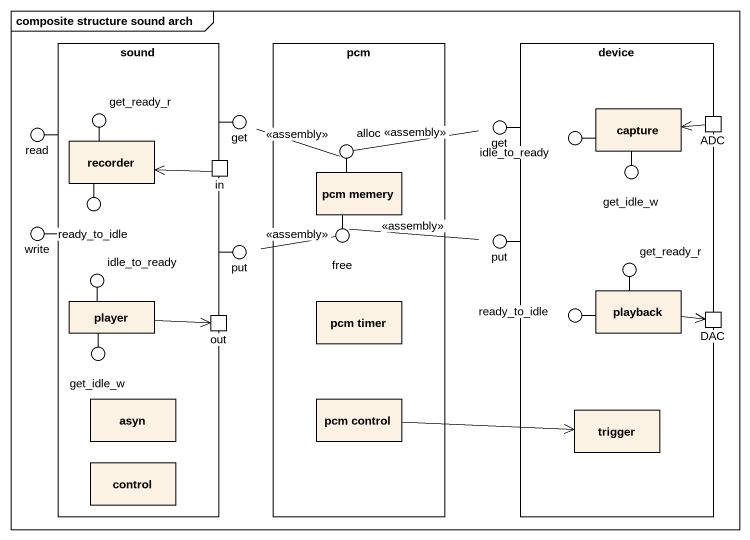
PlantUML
@startuml
mainframe composite structure sound arch
rectangle sound {
  rectangle recorder
  port in
  rectangle player
  port out
  rectangle asyn
  rectangle "control" as control_
}
rectangle pcm {
  rectangle "pcm memery" as pcm_memery
  rectangle "pcm timer" as pcm_timer
  rectangle "pcm control" as pcm_control
}
rectangle device {
  rectangle capture
  port ADC
  rectangle playback
  port DAC
  rectangle trigger
}
() get_ready_r
() get
() "get" as get_2
() read
() alloc
() idle_to_ready
() get_idle_w
() ready_to_idle
() free
() write
() "idle_to_ready" as idle_to_ready_2
() put
() "put" as put_2
() "get_ready_r" as get_ready_r_2
() "ready_to_idle" as ready_to_idle_2
() "get_idle_w" as get_idle_w_2
recorder -up- get_ready_r
sound -up- get
device -up- get_2
sound -up- read
pcm_memery -up- alloc
capture -left- idle_to_ready
capture -- get_idle_w
recorder -- ready_to_idle
pcm_memery -- free
sound -left- write
player -up- idle_to_ready_2
sound -right- put
device -left- put_2
playback -up- get_ready_r_2
playback -left- ready_to_idle_2
player -- get_idle_w_2
get -right- alloc : <<assembly>>
get_2 -left- alloc : <<assembly>>
ADC -left-> capture
in -left-> recorder
put -right- free : <<assembly>>
put_2 -left- free : <<assembly>>
player -right-> out
playback -right-> DAC
pcm_control -right-> trigger
@enduml
